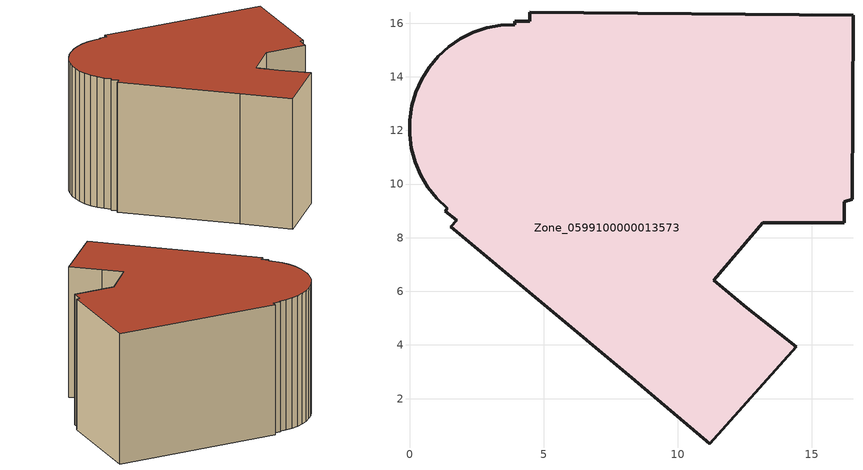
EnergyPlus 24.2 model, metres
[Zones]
Zone_0599100000013573
 floor ground (C_G): 0.08,12.91 0.23,13.42 0.45,13.9 0.73,14.35 1.07,14.76 1.46,15.12 1.9,15.42 2.37,15.65 2.88,15.82 3.4,15.92 3.93,15.95 3.93,16.07 4.48,16.07 4.48,16.4 16.54,16.3 16.5,9.44 16.22,9.34 16.21,8.56 13.17,8.55 11.35,6.41 12.58,5.38 14.43,3.93 11.19,0.32 8.29,2.78 1.55,8.4 1.76,8.65 1.33,8.98 1.41,9.1 1.02,9.46 0.69,9.88 0.41,10.33 0.21,10.82 0.07,11.33 0,11.86 0,12.39 z0
 wall outside (C_F): 3.93,15.95 3.4,15.92 2.88,15.82 2.37,15.65 1.9,15.42 1.46,15.12 1.07,14.76 0.73,14.35 0.45,13.9 0.23,13.42 0.08,12.91 0,12.39 0,11.86 0.07,11.33 0.21,10.82 0.41,10.33 0.69,9.88 1.02,9.46 1.41,9.1 1.33,8.98 1.76,8.65 1.55,8.4 8.29,2.78 11.19,0.32 14.43,3.93 12.58,5.38 11.35,6.41 13.17,8.55 16.21,8.56 16.22,9.34 16.5,9.44 16.54,16.3 4.48,16.4 4.48,16.07 3.93,16.07 3.93,15.95 z0:9.87
 roof outside (C_R): 16.21,8.56 16.22,9.34 16.5,9.44 16.54,16.3 4.48,16.4 4.48,16.07 3.93,16.07 3.93,15.95 3.4,15.92 2.88,15.82 2.37,15.65 1.9,15.42 1.46,15.12 1.07,14.76 0.73,14.35 0.45,13.9 0.23,13.42 0.08,12.91 0,12.39 0,11.86 0.07,11.33 0.21,10.82 0.41,10.33 0.69,9.88 1.02,9.46 1.41,9.1 1.33,8.98 1.76,8.65 1.55,8.4 8.29,2.78 11.19,0.32 14.43,3.93 12.58,5.38 11.35,6.41 13.17,8.55 z9.87
[BUILDING]
Pand.0599100000013573: North Axis=0; Terrain=City; Loads Convergence Tolerance Value=0.04; Temperature Convergence Tolerance Value=0.4; Solar Distribution=FullExterior; Maximum Number of Warmup Days=25; Minimum Number of Warmup Days=1
[Site:Location]
Rotterdam.The.Hague.AP_ZH_NLD Design_Conditions: Latitude=51.96; Longitude=4.45; Time Zone=1; Elevation=-4.5
[SITE:GROUNDTEMPERATURE:BUILDINGSURFACE]
18, 18, 18, 18, 18, 18, 18, 18, 18, 18, 18, 18
[MATERIAL] Thermal Absorptance=0.9; Solar Absorptance=0.7; Visible Absorptance=0.7
Name | Roughness | Thickness | Conductivity | Density | Specific Heat
G.D.1965 | MediumSmooth | 0.15 | 1 | 540 | 1210
F.D.1965 | Rough | 0.3 | 0.857143 | 1920 | 840
R.D.1965 | MediumRough | 0.2 | 0.08 | 1500 | 1000
[CONSTRUCTION]
C_G: G.D.1965
C_F: F.D.1965
C_R: R.D.1965
[ZONE]
Zone_0599100000013573: Type=1; Multiplier=1; Ceiling Height=Autocalculate; Volume=Autocalculate; Floor Area=autocalculate; Part of Total Floor Area=Yes
[ZONEINFILTRATION:DESIGNFLOWRATE]
Infil_Zone_0599100000013573: Zone or ZoneList or Space or SpaceList=Zone_0599100000013573; Schedule=AlwaysOn; Design Flow Rate Calculation Method=Flow/Area; Flow Rate per Floor Area=0.0042; Constant Term Coefficient=1; Temperature Term Coefficient=0; Velocity Term Coefficient=0; Velocity Squared Term Coefficient=0
[HVACTEMPLATE:ZONE:IDEALLOADSAIRSYSTEM]
Zone_0599100000013573: Maximum Heating Supply Air Temperature=50; Minimum Cooling Supply Air Temperature=13; Maximum Heating Supply Air Humidity Ratio=0.0156; Minimum Cooling Supply Air Humidity Ratio=0.0077; Heating Limit=NoLimit; Cooling Limit=NoLimit; Dehumidification Control Type=ConstantSensibleHeatRatio; Cooling Sensible Heat Ratio=0.7; Dehumidification Setpoint=60; Humidification Control Type=None; Humidification Setpoint=30; Outdoor Air Method=None; Outdoor Air Flow Rate per Person=0.00944; Outdoor Air Flow Rate per Zone Floor Area=0; Outdoor Air Flow Rate per Zone=0; Demand Controlled Ventilation Type=None; Outdoor Air Economizer Type=NoEconomizer; Heat Recovery Type=None; Sensible Heat Recovery Effectiveness=0.7; Latent Heat Recovery Effectiveness=0.65
[ZONECONTROL:THERMOSTAT]
ThermostatControl_Zone_0599100000013573: Zone or ZoneList=Zone_0599100000013573; Control Type Schedule=DualSetpointControlType; Control 1=Thermostat_Zone_0599100000013573; Temperature Difference Between Cutout And Setpoint=0
[THERMOSTATSETPOINT:DUALSETPOINT]
Thermostat_Zone_0599100000013573: Heating Setpoint Temperature Schedule=HeatingSetpoint_Zone_0599100000013573; Cooling Setpoint Temperature Schedule=CoolingSetpoint_Zone_0599100000013573
[SCHEDULE:COMPACT]
HeatingSetpoint_Zone_0599100000013573: Through: 12/31, For: AllDays, Until: 24:00, 21
CoolingSetpoint_Zone_0599100000013573: Through: 12/31, For: AllDays, Until: 24:00, 24
DualSetpointControlType: Through: 12/31, For: AllDays, Until: 24:00, 4
AlwaysOn: Through: 12/31, For: AllDays, Until: 24:00, 1
